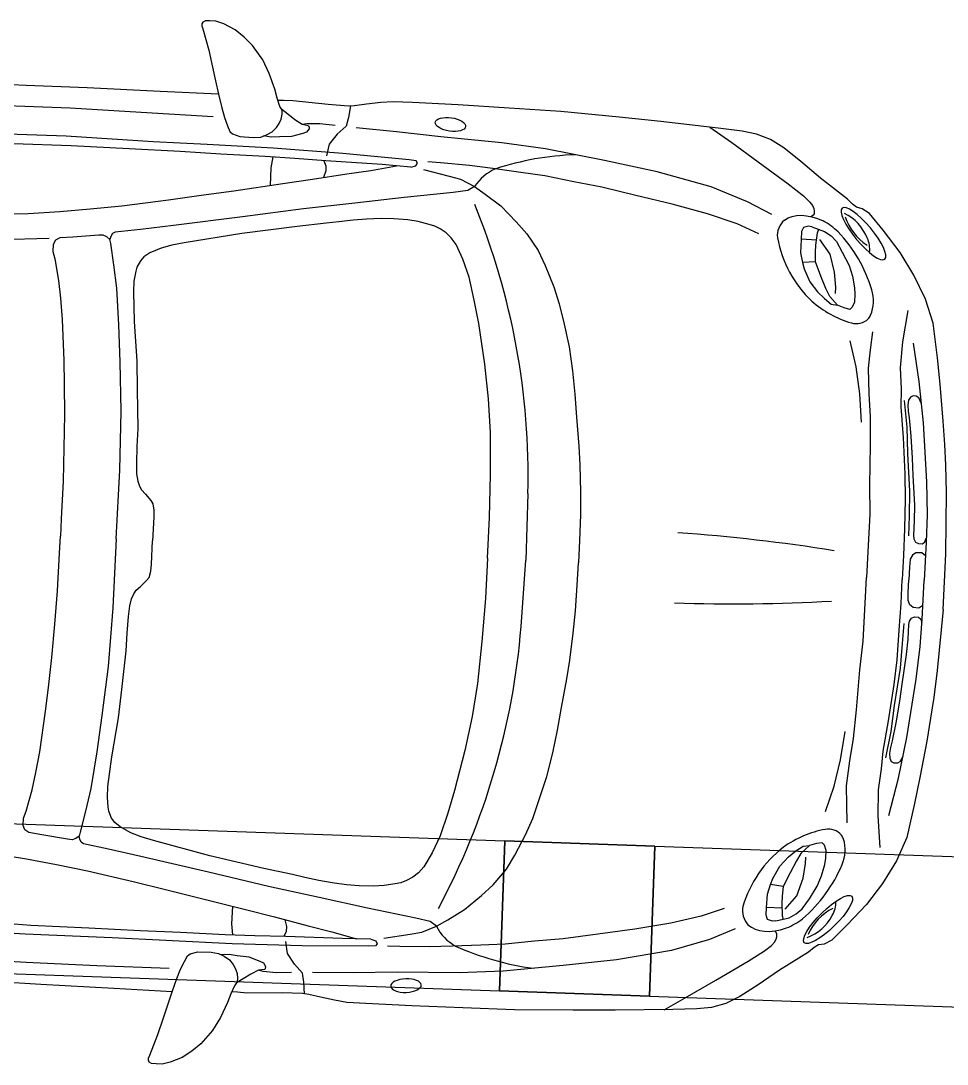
# Model space of a CAD drawing. Header units: metres. Extents: x -442 to 316, y -503 to 125.
# Drawn here: x 95.614 to 97.28, y -454.977 to -453.1 of the extents above; entities that cross this region are included whole.
import ezdxf

# ---------------------------------------------------------------- set-up
doc = ezdxf.new("R2010")
doc.units = ezdxf.units.M
doc.layers.add('FLOATING-WINDOWS', color=2, linetype='Continuous', plot=False)

msp = doc.modelspace()

# ---------------------------------------------------------------- linework, layer by layer
for p, q in [((95.939446, -453.105451), (95.939266, -453.108922)), ((95.941211, -453.102062), (95.939446, -453.105451)), ((95.945693, -453.100006), (95.941211, -453.102062)), ((95.953657, -453.100068), (95.945693, -453.100006)), ((95.964405, -453.100625), (95.953657, -453.100068)), ((95.978628, -453.105545), (95.964405, -453.100625)), ((95.998985, -453.116253), (95.978628, -453.105545)), ((95.939266, -453.108922), (95.941161, -453.11459)), ((95.941161, -453.11459), (95.951636, -453.152912)), ((96.015521, -453.129336), (95.998985, -453.116253)), ((96.030353, -453.144262), (96.015521, -453.129336)), ((96.048676, -453.17006), (96.030353, -453.144262)), ((95.951636, -453.152912), (95.958518, -453.183602)), ((96.060275, -453.194632), (96.048676, -453.17006)), ((95.958518, -453.183602), (95.963904, -453.207644)), ((96.07027, -453.222911), (96.060275, -453.194632)), ((95.62305, -453.216188), (95.488342, -453.210949)), ((95.732973, -453.220664), (95.62305, -453.216188)), ((95.963904, -453.207644), (95.969402, -453.231942)), ((95.864407, -453.22737), (95.732973, -453.220664)), ((95.969402, -453.231942), (95.864407, -453.22737)), ((95.969402, -453.231942), (95.975146, -453.25647)), ((96.074431, -453.238893), (96.07027, -453.222911)), ((95.702558, -453.257269), (95.460542, -453.247843)), ((95.975146, -453.25647), (95.980001, -453.273856)), ((96.079597, -453.254122), (96.074431, -453.238893)), ((96.086299, -453.243399), (96.075847, -453.243066)), ((96.082859, -453.259691), (96.079597, -453.254122)), ((96.102977, -453.243608), (96.086299, -453.243399)), ((96.166306, -453.250484), (96.102977, -453.243608)), ((96.202806, -453.253358), (96.166306, -453.250484)), ((96.21397, -453.252627), (96.202806, -453.253358)), ((96.206451, -453.253119), (96.202817, -453.273684)), ((96.235385, -453.249809), (96.21397, -453.252627)), ((96.261059, -453.246885), (96.235385, -453.249809)), ((96.283386, -453.245424), (96.261059, -453.246885)), ((96.317996, -453.24689), (96.283386, -453.245424)), ((96.400401, -453.251181), (96.317996, -453.24689)), ((96.492137, -453.257249), (96.400401, -453.251181)), ((96.584754, -453.263357), (96.492137, -453.257249)), ((95.829774, -453.264645), (95.702558, -453.257269)), ((95.959291, -453.272922), (95.829774, -453.264645)), ((95.980001, -453.273856), (95.98549, -453.288648)), ((96.081875, -453.277034), (96.083756, -453.268009)), ((96.093676, -453.268044), (96.082859, -453.259691)), ((96.083734, -453.262346), (96.082859, -453.259691)), ((96.083756, -453.268009), (96.083734, -453.262346)), ((96.106511, -453.27804), (96.093676, -453.268044)), ((96.202817, -453.273684), (96.1988, -453.289485)), ((96.689746, -453.273383), (96.584754, -453.263357)), ((96.764948, -453.28088), (96.689746, -453.273383)), ((95.98549, -453.288648), (95.989819, -453.299253)), ((96.065604, -453.299783), (96.073397, -453.292008)), ((96.073397, -453.292008), (96.078333, -453.284714)), ((96.078333, -453.284714), (96.081875, -453.277034)), ((96.119428, -453.286432), (96.106511, -453.27804)), ((96.128216, -453.285151), (96.119428, -453.286432)), ((96.130229, -453.289083), (96.119428, -453.286432)), ((96.131925, -453.294221), (96.127702, -453.300379)), ((96.151425, -453.285173), (96.128216, -453.285151)), ((96.130229, -453.289083), (96.131916, -453.291061)), ((96.131916, -453.291061), (96.131925, -453.294221)), ((96.179245, -453.288471), (96.151425, -453.285173)), ((96.1988, -453.289485), (96.182852, -453.303867)), ((96.289373, -453.299594), (96.21688, -453.292562)), ((96.867898, -453.292851), (96.764948, -453.28088)), ((96.852928, -453.291111), (96.892192, -453.319)), ((96.910808, -453.298348), (96.867898, -453.292851)), ((95.695395, -453.307644), (95.56652, -453.303069)), ((95.85163, -453.317403), (95.695395, -453.307644)), ((95.989819, -453.299253), (95.994378, -453.302991)), ((95.994378, -453.302991), (96.007778, -453.30811)), ((96.007778, -453.30811), (96.031576, -453.31013)), ((96.031576, -453.31013), (96.045144, -453.30926)), ((96.045144, -453.30926), (96.055425, -453.305075)), ((96.063965, -453.309173), (96.050284, -453.307167)), ((96.055425, -453.305075), (96.065604, -453.299783)), ((96.078675, -453.308433), (96.063965, -453.309173)), ((96.10064, -453.308231), (96.078675, -453.308433)), ((96.121093, -453.302679), (96.10064, -453.308231)), ((96.127702, -453.300379), (96.121093, -453.302679)), ((96.182852, -453.303867), (96.168315, -453.321924)), ((96.368721, -453.308618), (96.289373, -453.299594)), ((96.478885, -453.319316), (96.368721, -453.308618)), ((96.936698, -453.303944), (96.910808, -453.298348)), ((96.961732, -453.313424), (96.936698, -453.303944)), ((96.98581, -453.328745), (96.961732, -453.313424)), ((95.704321, -453.324767), (95.600191, -453.32153)), ((95.808198, -453.330405), (95.704321, -453.324767)), ((95.90046, -453.334952), (95.808198, -453.330405)), ((95.948519, -453.322424), (95.85163, -453.317403)), ((96.067617, -453.329017), (95.948519, -453.322424)), ((96.193, -453.338536), (96.067617, -453.329017)), ((96.168315, -453.321924), (96.163232, -453.342872)), ((96.557488, -453.330378), (96.478885, -453.319316)), ((96.663638, -453.351436), (96.557488, -453.330378)), ((96.892192, -453.319), (96.939715, -453.353471)), ((97.016287, -453.353234), (96.98581, -453.328745)), ((95.973068, -453.339632), (95.90046, -453.334952)), ((96.053263, -453.34394), (95.973068, -453.339632)), ((96.106547, -453.347671), (96.053263, -453.34394)), ((96.067114, -453.34491), (96.063422, -453.364444)), ((96.162016, -453.35186), (96.106547, -453.347671)), ((96.311756, -453.349949), (96.193, -453.338536)), ((96.324535, -453.351926), (96.311756, -453.349949)), ((96.063422, -453.364444), (96.061953, -453.396204)), ((96.162183, -453.369852), (96.158119, -453.381953)), ((96.158618, -453.351603), (96.162316, -453.36112)), ((96.26358, -453.358734), (96.162016, -453.35186)), ((96.162316, -453.36112), (96.162183, -453.369852)), ((96.200116, -453.375448), (96.24338, -453.369056)), ((96.24338, -453.369056), (96.289271, -453.360955)), ((96.314961, -453.363175), (96.26358, -453.358734)), ((96.314961, -453.363175), (96.324337, -453.360855)), ((96.324337, -453.360855), (96.326953, -453.355995)), ((96.326953, -453.355995), (96.324535, -453.351926)), ((96.3381, -453.367314), (96.383984, -453.379282)), ((96.368259, -453.355346), (96.345917, -453.353812)), ((96.420674, -453.360267), (96.368259, -453.355346)), ((96.462333, -453.365468), (96.420674, -453.360267)), ((96.512645, -453.372868), (96.462333, -453.365468)), ((96.757971, -453.371471), (96.663638, -453.351436)), ((96.939715, -453.353471), (96.993872, -453.393478)), ((97.051733, -453.38289), (97.016287, -453.353234)), ((96.084893, -453.392901), (96.138458, -453.384998)), ((96.138458, -453.384998), (96.200116, -453.375448)), ((96.383984, -453.379282), (96.404664, -453.384923)), ((96.404664, -453.384923), (96.429612, -453.39834)), ((96.555993, -453.379025), (96.512645, -453.372868)), ((96.608267, -453.389795), (96.555993, -453.379025)), ((96.854973, -453.398584), (96.757971, -453.371471)), ((97.100277, -453.420554), (97.051733, -453.38289)), ((95.938236, -453.413777), (95.996845, -453.405578)), ((95.996845, -453.405578), (96.084893, -453.392901)), ((96.417823, -453.405426), (96.391444, -453.409003)), ((96.429612, -453.39834), (96.417823, -453.405426)), ((96.429612, -453.39834), (96.448752, -453.411713)), ((96.658607, -453.399356), (96.608267, -453.389795)), ((96.719897, -453.414078), (96.658607, -453.399356)), ((96.920728, -453.425347), (96.854973, -453.398584)), ((96.993872, -453.393478), (97.021117, -453.414858)), ((95.795409, -453.432994), (95.878972, -453.422067)), ((95.878972, -453.422067), (95.938236, -453.413777)), ((96.303263, -453.41778), (96.214419, -453.427775)), ((96.391444, -453.409003), (96.303263, -453.41778)), ((96.448752, -453.411713), (96.476717, -453.433098)), ((96.785125, -453.429843), (96.719897, -453.414078)), ((96.964478, -453.448635), (96.920728, -453.425347)), ((97.021117, -453.414858), (97.03291, -453.426053)), ((97.03291, -453.426053), (97.037353, -453.432396)), ((97.109287, -453.429857), (97.100277, -453.420554)), ((95.626541, -453.446376), (95.683837, -453.443182)), ((95.683837, -453.443182), (95.738442, -453.438187)), ((95.738442, -453.438187), (95.795409, -453.432994)), ((96.122206, -453.438073), (96.012078, -453.45265)), ((96.214419, -453.427775), (96.122206, -453.438073)), ((96.476717, -453.433098), (96.504613, -453.461474)), ((96.848747, -453.447047), (96.785125, -453.429843)), ((97.037353, -453.432396), (97.039901, -453.437894)), ((97.039901, -453.437894), (97.04057, -453.442252)), ((97.04057, -453.442252), (97.040324, -453.44701)), ((97.116849, -453.435486), (97.109287, -453.429857)), ((97.126865, -453.437969), (97.116849, -453.435486)), ((97.139825, -453.446822), (97.126865, -453.437969)), ((95.536912, -453.447394), (95.626541, -453.446376)), ((96.012078, -453.45265), (95.888329, -453.468512)), ((96.185312, -453.461388), (96.162482, -453.463988)), ((96.211171, -453.458367), (96.185312, -453.461388)), ((96.235451, -453.45653), (96.211171, -453.458367)), ((96.261446, -453.455683), (96.235451, -453.45653)), ((96.284213, -453.456519), (96.261446, -453.455683)), ((96.309603, -453.458288), (96.284213, -453.456519)), ((96.32848, -453.461215), (96.309603, -453.458288)), ((96.348115, -453.466354), (96.32848, -453.461215)), ((96.504613, -453.461474), (96.523641, -453.483019)), ((96.901724, -453.465263), (96.848747, -453.447047)), ((97.038684, -453.449906), (97.035246, -453.452332)), ((97.040324, -453.44701), (97.038684, -453.449906)), ((97.16445, -453.4769), (97.139825, -453.446822)), ((95.783406, -453.480445), (95.77866, -453.482749)), ((95.828627, -453.475582), (95.783406, -453.480445)), ((95.888329, -453.468512), (95.828627, -453.475582)), ((96.011365, -453.482449), (95.907604, -453.499549)), ((96.110426, -453.469902), (96.011365, -453.482449)), ((96.162482, -453.463988), (96.110426, -453.469902)), ((96.357936, -453.469228), (96.348115, -453.466354)), ((96.367511, -453.47439), (96.357936, -453.469228)), ((96.378667, -453.481517), (96.367511, -453.47439)), ((96.387843, -453.490685), (96.378667, -453.481517)), ((96.941015, -453.483212), (96.901724, -453.465263)), ((97.017802, -453.479299), (97.016901, -453.493202)), ((97.020953, -453.47157), (97.017802, -453.479299)), ((97.029861, -453.469645), (97.020953, -453.47157)), ((97.03598, -453.47052), (97.029861, -453.469645)), ((97.03598, -453.47052), (97.059111, -453.478787)), ((97.043525, -453.503576), (97.046335, -453.481145)), ((97.046335, -453.481145), (97.048529, -453.475005)), ((97.059111, -453.478787), (97.07099, -453.486995)), ((97.195383, -453.516764), (97.16445, -453.4769)), ((95.664688, -453.491441), (95.576147, -453.494085)), ((95.675866, -453.494659), (95.671748, -453.502239)), ((95.683534, -453.490483), (95.675866, -453.494659)), ((95.706892, -453.488955), (95.683534, -453.490483)), ((95.753954, -453.485719), (95.706892, -453.488955)), ((95.761905, -453.485375), (95.753954, -453.485719)), ((95.768535, -453.488647), (95.761905, -453.485375)), ((95.773857, -453.493573), (95.768535, -453.488647)), ((95.775459, -453.488061), (95.773857, -453.493573)), ((95.775266, -453.500851), (95.773857, -453.493573)), ((95.780851, -453.539265), (95.775266, -453.500851)), ((95.77866, -453.482749), (95.775459, -453.488061)), ((95.907604, -453.499549), (95.88506, -453.503835)), ((96.396377, -453.502183), (96.387843, -453.490685)), ((96.523641, -453.483019), (96.544302, -453.513164)), ((97.016901, -453.493202), (97.016029, -453.517202)), ((97.044659, -453.494528), (97.016931, -453.492731)), ((97.050213, -453.4935), (97.068796, -453.519572)), ((97.07099, -453.486995), (97.080672, -453.497183)), ((97.080672, -453.497183), (97.090693, -453.516028)), ((95.671748, -453.502239), (95.670908, -453.515241)), ((95.670908, -453.515241), (95.674815, -453.528149)), ((95.845501, -453.517658), (95.835047, -453.524395)), ((95.866005, -453.508812), (95.845501, -453.517658)), ((95.88506, -453.503835), (95.866005, -453.508812)), ((96.40867, -453.528745), (96.396377, -453.502183)), ((96.544302, -453.513164), (96.556819, -453.540186)), ((97.016029, -453.517202), (97.019716, -453.534647)), ((97.042708, -453.533636), (97.042873, -453.516207)), ((97.042873, -453.516207), (97.043525, -453.503576)), ((97.068796, -453.519572), (97.076694, -453.552079)), ((97.090693, -453.516028), (97.103577, -453.540258)), ((97.219882, -453.557291), (97.195383, -453.516764)), ((95.674815, -453.528149), (95.681291, -453.567256)), ((95.82871, -453.531648), (95.82225, -453.543241)), ((95.835047, -453.524395), (95.82871, -453.531648)), ((96.419903, -453.561021), (96.40867, -453.528745)), ((97.042708, -453.533636), (97.019716, -453.534647)), ((97.019716, -453.534647), (97.022608, -453.546177)), ((97.052406, -453.559403), (97.042708, -453.533636)), ((95.786007, -453.58085), (95.780851, -453.539265)), ((95.820257, -453.550516), (95.817144, -453.568318)), ((95.82225, -453.543241), (95.820257, -453.550516)), ((96.556819, -453.540186), (96.572048, -453.578378)), ((97.022608, -453.546177), (97.032804, -453.569398)), ((97.076694, -453.552079), (97.078663, -453.579102)), ((97.103577, -453.540258), (97.109119, -453.559657)), ((97.240795, -453.600796), (97.219882, -453.557291)), ((95.681291, -453.567256), (95.684744, -453.599069)), ((95.817144, -453.568318), (95.816326, -453.587676)), ((96.429129, -453.602467), (96.419903, -453.561021)), ((97.032804, -453.569398), (97.046722, -453.58774)), ((97.061531, -453.581718), (97.052406, -453.559403)), ((97.109119, -453.559657), (97.11316, -453.580539)), ((95.789869, -453.647208), (95.786007, -453.58085)), ((95.816326, -453.587676), (95.81774, -453.641055)), ((96.572048, -453.578378), (96.581978, -453.608897)), ((97.046722, -453.58774), (97.058957, -453.599571)), ((97.068317, -453.59602), (97.061531, -453.581718)), ((97.078663, -453.579102), (97.078077, -453.590461)), ((97.113672, -453.591946), (97.112752, -453.606215)), ((97.11316, -453.580539), (97.113672, -453.591946)), ((95.684744, -453.599069), (95.68794, -453.63722)), ((96.437216, -453.644397), (96.429129, -453.602467)), ((96.581978, -453.608897), (96.590669, -453.64569)), ((97.058957, -453.599571), (97.071095, -453.609744)), ((97.082194, -453.611606), (97.068317, -453.59602)), ((97.071095, -453.609744), (97.082194, -453.611606)), ((97.09423, -453.616635), (97.082194, -453.611606)), ((97.112752, -453.606215), (97.108793, -453.615371)), ((97.254717, -453.644087), (97.240795, -453.600796)), ((97.104376, -453.61918), (97.09423, -453.616635)), ((97.108793, -453.615371), (97.104376, -453.61918)), ((97.208853, -453.621017), (97.199294, -453.677818)), ((95.68794, -453.63722), (95.690804, -453.711049)), ((95.792349, -453.71347), (95.789869, -453.647208)), ((95.81774, -453.641055), (95.822421, -453.712325)), ((96.447979, -453.717966), (96.437216, -453.644397)), ((96.590669, -453.64569), (96.599721, -453.686762)), ((97.262181, -453.706154), (97.254717, -453.644087)), ((97.145617, -453.659486), (97.141126, -453.691974)), ((96.599721, -453.686762), (96.606036, -453.730011)), ((97.104322, -453.675729), (97.115166, -453.722749)), ((97.199294, -453.677818), (97.195315, -453.724447)), ((97.218551, -453.680146), (97.228737, -453.749025)), ((97.141126, -453.691974), (97.137652, -453.725218)), ((97.26701, -453.753934), (97.262181, -453.706154)), ((95.690804, -453.711049), (95.691644, -453.753636)), ((95.794218, -453.802151), (95.792349, -453.71347)), ((95.822421, -453.712325), (95.823052, -453.763481)), ((96.454706, -453.779943), (96.447979, -453.717966)), ((97.115166, -453.722749), (97.121971, -453.770887)), ((97.137652, -453.725218), (97.138455, -453.770997)), ((97.195315, -453.724447), (97.196677, -453.762365)), ((96.606036, -453.730011), (96.610147, -453.771736)), ((95.691644, -453.753636), (95.692166, -453.808185)), ((95.823052, -453.763481), (95.823877, -453.833759)), ((97.196677, -453.762365), (97.196361, -453.79422)), ((97.228737, -453.749025), (97.236267, -453.823285)), ((97.272703, -453.820073), (97.26701, -453.753934)), ((96.458038, -453.840401), (96.454706, -453.779943)), ((96.610147, -453.771736), (96.613, -453.813003)), ((97.121971, -453.770887), (97.125065, -453.822372)), ((97.138455, -453.770997), (97.141283, -453.811605)), ((97.210136, -453.782337), (97.209106, -453.791334)), ((97.213473, -453.776853), (97.210136, -453.782337)), ((97.218226, -453.774611), (97.213473, -453.776853)), ((97.22417, -453.775597), (97.218226, -453.774611)), ((97.228542, -453.778539), (97.22417, -453.775597)), ((97.232703, -453.788139), (97.228542, -453.778539)), ((97.196361, -453.79422), (97.200459, -453.849798)), ((97.202498, -453.782948), (97.206998, -453.831081)), ((97.209106, -453.791334), (97.20977, -453.802568)), ((95.692166, -453.808185), (95.691205, -453.868)), ((95.791844, -453.9082), (95.794218, -453.802151)), ((96.613, -453.813003), (96.617165, -453.865266)), ((97.141283, -453.811605), (97.141077, -453.863313)), ((97.20977, -453.802568), (97.211528, -453.814538)), ((97.211528, -453.814538), (97.214282, -453.847416)), ((97.275214, -453.862255), (97.272703, -453.820073)), ((95.823877, -453.833759), (95.82251, -453.865804)), ((97.206998, -453.831081), (97.208551, -453.878313)), ((97.236267, -453.823285), (97.242176, -453.929513)), ((96.458406, -453.916), (96.458038, -453.840401)), ((97.200459, -453.849798), (97.203713, -453.915369)), ((97.214282, -453.847416), (97.216889, -453.886623)), ((95.691205, -453.868), (95.689608, -453.928543)), ((95.82251, -453.865804), (95.821532, -453.895862)), ((96.617165, -453.865266), (96.618954, -453.899001)), ((97.141077, -453.863313), (97.139802, -453.935612)), ((97.277191, -453.899574), (97.275214, -453.862255)), ((97.208551, -453.878313), (97.212022, -453.946276)), ((97.216889, -453.886623), (97.218166, -453.917947)), ((95.785273, -454.032185), (95.791844, -453.9082)), ((95.821532, -453.895862), (95.821874, -453.915072)), ((96.618954, -453.899001), (96.619954, -453.948203)), ((97.278305, -453.948559), (97.277191, -453.899574)), ((95.689608, -453.928543), (95.686423, -453.996143)), ((95.821874, -453.915072), (95.823884, -453.928003)), ((95.823884, -453.928003), (95.826786, -453.937315)), ((96.456592, -453.993624), (96.458406, -453.916)), ((97.203713, -453.915369), (97.204368, -453.960554)), ((97.218166, -453.917947), (97.220605, -453.971469)), ((97.242176, -453.929513), (97.243379, -453.988766)), ((95.826786, -453.937315), (95.830661, -453.944141)), ((95.830661, -453.944141), (95.8376, -453.951689)), ((95.8376, -453.951689), (95.847182, -453.963123)), ((96.525661, -453.950518), (96.521834, -454.070201)), ((96.619954, -453.948203), (96.620354, -453.988719)), ((97.139802, -453.935612), (97.140279, -453.987708)), ((97.212022, -453.946276), (97.211241, -453.990394)), ((97.277388, -454.058951), (97.278305, -453.948559)), ((95.847182, -453.963123), (95.851235, -453.969253)), ((95.851235, -453.969253), (95.853044, -453.980623)), ((97.204368, -453.960554), (97.202602, -454.014052)), ((95.853044, -453.980623), (95.852812, -453.993296)), ((96.620354, -453.988719), (96.618596, -454.035053)), ((97.140279, -453.987708), (97.137115, -454.055691)), ((97.220605, -453.971469), (97.220315, -453.999529)), ((97.243379, -453.988766), (97.241788, -454.03793)), ((95.686423, -453.996143), (95.68483, -454.027001)), ((95.852812, -453.993296), (95.850631, -454.035558)), ((96.452823, -454.066639), (96.456592, -453.993624)), ((97.211241, -453.990394), (97.210361, -454.026772)), ((97.220315, -453.999529), (97.218922, -454.025619)), ((97.202602, -454.014052), (97.201118, -454.062114)), ((97.218922, -454.025619), (97.219586, -454.032055)), ((95.683237, -454.057858), (95.68483, -454.027001)), ((95.785273, -454.032185), (95.779045, -454.156187)), ((95.84845, -454.07782), (95.850631, -454.035558)), ((96.618596, -454.035053), (96.61653, -454.075088)), ((97.219586, -454.032055), (97.222705, -454.037766)), ((97.222705, -454.037766), (97.227971, -454.040457)), ((97.227971, -454.040457), (97.235064, -454.040825)), ((97.235064, -454.040825), (97.23951, -454.037356)), ((97.241788, -454.03793), (97.238214, -454.107175)), ((97.23951, -454.037356), (97.24201, -454.03108)), ((95.679446, -454.125427), (95.683237, -454.057858)), ((97.137115, -454.055691), (97.134733, -454.101834)), ((97.201118, -454.062114), (97.198897, -454.105146)), ((97.217335, -454.061374), (97.213352, -454.068591)), ((97.223375, -454.057072), (97.217335, -454.061374)), ((97.234009, -454.057021), (97.223375, -454.057072)), ((97.240526, -454.062375), (97.234009, -454.057021)), ((97.272215, -454.159176), (97.277388, -454.058951)), ((95.847375, -454.09045), (95.84845, -454.07782)), ((96.452823, -454.066639), (96.449055, -454.139654)), ((96.513319, -454.189642), (96.521834, -454.070201)), ((96.614463, -454.115124), (96.61653, -454.075088)), ((97.212018, -454.082767), (97.210832, -454.105762)), ((97.213352, -454.068591), (97.212018, -454.082767)), ((95.839743, -454.107253), (95.844405, -454.101573)), ((95.844405, -454.101573), (95.847375, -454.09045)), ((97.132351, -454.147978), (97.134733, -454.101834)), ((95.821356, -454.124434), (95.829034, -454.11764)), ((95.829034, -454.11764), (95.839743, -454.107253)), ((96.611442, -454.161392), (96.614463, -454.115124)), ((97.196676, -454.148178), (97.198897, -454.105146)), ((97.209645, -454.128757), (97.210832, -454.105762)), ((97.23464, -454.176421), (97.238214, -454.107175)), ((95.674802, -454.185813), (95.679446, -454.125427)), ((95.812953, -454.139788), (95.816798, -454.130824)), ((95.816798, -454.130824), (95.821356, -454.124434)), ((97.209512, -454.142995), (97.209645, -454.128757)), ((95.779045, -454.156187), (95.770488, -454.261917)), ((95.807304, -454.171517), (95.809623, -454.152443)), ((95.809623, -454.152443), (95.812953, -454.139788)), ((96.449055, -454.139654), (96.442868, -454.217052)), ((97.1285, -454.215925), (97.132351, -454.147978)), ((97.193204, -454.196138), (97.196676, -454.148178)), ((97.212731, -454.150584), (97.209512, -454.142995)), ((97.218295, -454.155485), (97.212731, -454.150584)), ((97.228868, -454.15663), (97.218295, -454.155485)), ((97.235902, -454.151976), (97.228868, -454.15663)), ((95.805183, -454.201515), (95.807304, -454.171517)), ((96.606873, -454.201652), (96.611442, -454.161392)), ((97.211951, -454.179978), (97.215641, -454.17462)), ((97.215641, -454.17462), (97.221157, -454.172485)), ((97.221157, -454.172485), (97.22825, -454.172849)), ((97.22825, -454.172849), (97.232316, -454.176757)), ((97.231161, -454.225488), (97.23464, -454.176421)), ((97.232316, -454.176757), (97.234155, -454.183257)), ((97.272215, -454.159176), (97.261762, -454.269076)), ((95.669599, -454.245409), (95.674802, -454.185813)), ((97.199362, -454.22056), (97.202232, -454.184284)), ((97.209327, -454.212407), (97.210628, -454.186312)), ((97.210628, -454.186312), (97.211951, -454.179978)), ((95.803244, -454.23353), (95.805183, -454.201515)), ((96.600812, -454.25049), (96.606873, -454.201652)), ((97.189453, -454.249533), (97.193204, -454.196138)), ((97.206728, -454.240348), (97.209327, -454.212407)), ((96.442868, -454.217052), (96.434718, -454.292212)), ((97.122663, -454.267695), (97.1285, -454.215925)), ((97.195596, -454.264523), (97.199362, -454.22056)), ((97.223864, -454.284302), (97.231161, -454.225488)), ((95.663465, -454.299615), (95.669599, -454.245409)), ((95.795188, -454.30335), (95.803244, -454.23353)), ((96.59556, -454.283862), (96.600812, -454.25049)), ((97.184149, -454.29441), (97.189453, -454.249533)), ((97.198791, -454.293334), (97.206728, -454.240348)), ((95.770488, -454.261917), (95.759499, -454.349935)), ((97.116487, -454.339742), (97.122663, -454.267695)), ((97.185147, -454.331768), (97.195596, -454.264523)), ((97.261762, -454.269076), (97.255611, -454.317686)), ((96.586037, -454.335418), (96.59556, -454.283862)), ((97.20705, -454.389356), (97.223864, -454.284302)), ((95.658245, -454.341888), (95.663465, -454.299615)), ((95.789294, -454.35417), (95.795188, -454.30335)), ((96.434718, -454.292212), (96.42518, -454.352006)), ((97.174162, -454.359298), (97.184149, -454.29441)), ((97.194296, -454.32436), (97.198791, -454.293334)), ((97.187667, -454.363091), (97.194296, -454.32436)), ((97.255611, -454.317686), (97.249802, -454.354603)), ((95.647795, -454.41503), (95.658245, -454.341888)), ((96.57895, -454.376172), (96.586037, -454.335418)), ((97.111369, -454.391197), (97.116487, -454.339742)), ((97.178739, -454.378589), (97.185147, -454.331768)), ((95.759499, -454.349935), (95.75021, -454.415589)), ((95.7773, -454.424579), (95.789294, -454.35417)), ((96.42518, -454.352006), (96.412108, -454.412961)), ((97.164364, -454.414159), (97.174162, -454.359298)), ((97.181542, -454.395511), (97.187667, -454.363091)), ((97.249802, -454.354603), (97.242962, -454.396303)), ((96.570566, -454.417252), (96.57895, -454.376172)), ((97.087968, -454.42971), (97.096345, -454.378817)), ((97.169308, -454.426003), (97.178739, -454.378589)), ((97.104375, -454.431297), (97.111369, -454.391197)), ((97.178562, -454.407236), (97.181542, -454.395511)), ((97.191916, -454.462447), (97.20705, -454.389356)), ((97.242962, -454.396303), (97.23049, -454.461504)), ((95.640688, -454.452649), (95.647795, -454.41503)), ((95.75021, -454.415589), (95.739537, -454.481197)), ((96.412108, -454.412961), (96.393828, -454.485031)), ((96.559831, -454.459621), (96.570566, -454.417252)), ((97.161399, -454.445877), (97.164364, -454.414159)), ((97.176744, -454.418342), (97.178562, -454.407236)), ((97.176842, -454.427397), (97.176744, -454.418342)), ((95.770398, -454.477528), (95.7773, -454.424579)), ((97.076243, -454.476891), (97.087968, -454.42971)), ((97.098863, -454.47675), (97.104375, -454.431297)), ((97.179597, -454.433195), (97.176842, -454.427397)), ((97.184094, -454.435915), (97.179597, -454.433195)), ((97.190108, -454.435546), (97.184094, -454.435915)), ((97.19476, -454.43307), (97.190108, -454.435546)), ((97.199887, -454.42395), (97.19476, -454.43307)), ((95.633978, -454.483938), (95.640688, -454.452649)), ((97.15614, -454.483453), (97.161399, -454.445877)), ((96.546599, -454.499543), (96.559831, -454.459621)), ((97.060615, -454.522545), (97.076243, -454.476891)), ((97.098896, -454.510175), (97.098863, -454.47675)), ((97.174692, -454.529911), (97.191916, -454.462447)), ((97.23049, -454.461504), (97.220768, -454.508534)), ((95.62351, -454.52217), (95.633978, -454.483938)), ((95.739537, -454.481197), (95.730127, -454.52203)), ((95.769218, -454.496868), (95.770398, -454.477528)), ((96.393828, -454.485031), (96.381467, -454.525905)), ((97.155297, -454.530244), (97.15614, -454.483453)), ((95.770483, -454.514895), (95.769218, -454.496868)), ((95.771715, -454.522338), (95.770483, -454.514895)), ((96.534167, -454.535246), (96.546599, -454.499543)), ((97.100019, -454.542953), (97.098896, -454.510175)), ((97.220768, -454.508534), (97.206953, -454.569502)), ((95.618295, -454.534608), (95.62351, -454.52217)), ((95.730127, -454.52203), (95.720618, -454.559665)), ((95.776948, -454.534534), (95.771715, -454.522338)), ((96.381467, -454.525905), (96.368024, -454.566181)), ((97.158959, -454.587728), (97.155297, -454.530244)), ((95.617792, -454.547627), (95.618295, -454.534608)), ((95.621108, -454.55559), (95.617792, -454.547627)), ((95.782504, -454.542401), (95.776948, -454.534534)), ((95.792209, -454.550178), (95.782504, -454.542401)), ((95.811694, -454.561089), (95.792209, -454.550178)), ((96.521147, -454.56458), (96.534167, -454.535246)), ((95.628305, -454.560534), (95.621108, -454.55559)), ((95.651382, -454.564459), (95.628305, -454.560534)), ((95.697861, -454.572522), (95.651382, -454.564459)), ((95.712666, -454.571111), (95.705734, -454.573683)), ((95.718466, -454.566759), (95.712666, -454.571111)), ((95.720618, -454.559665), (95.718466, -454.566759)), ((95.719492, -454.572407), (95.718466, -454.566759)), ((95.830135, -454.568), (95.811694, -454.561089)), ((95.852118, -454.574584), (95.830135, -454.568)), ((96.368024, -454.566181), (96.353527, -454.597129)), ((96.502067, -454.601001), (96.521147, -454.56458)), ((97.206953, -454.569502), (97.188649, -454.61113)), ((95.705734, -454.573683), (95.697861, -454.572522)), ((95.72213, -454.57802), (95.719492, -454.572407)), ((95.726614, -454.580801), (95.72213, -454.57802)), ((95.771094, -454.590294), (95.726614, -454.580801)), ((95.953568, -454.602276), (95.852118, -454.574584)), ((97.007651, -454.593628), (97.020772, -454.584758)), ((97.032003, -454.584049), (97.016596, -454.598124)), ((97.020772, -454.584758), (97.032003, -454.584049)), ((97.044493, -454.580286), (97.032003, -454.584049)), ((97.054847, -454.578799), (97.044493, -454.580286)), ((97.058849, -454.583042), (97.054847, -454.578799)), ((97.061844, -454.592557), (97.058849, -454.583042)), ((95.567074, -454.598539), (95.623737, -454.607614)), ((95.623737, -454.607614), (95.677538, -454.618205)), ((95.82975, -454.603472), (95.771094, -454.590294)), ((95.951208, -454.63199), (95.82975, -454.603472)), ((96.05081, -454.624954), (95.953568, -454.602276)), ((96.353527, -454.597129), (96.338565, -454.622284)), ((96.486835, -454.626591), (96.502067, -454.601001)), ((96.97853, -454.620948), (96.994263, -454.604136)), ((96.994263, -454.604136), (97.007651, -454.593628)), ((97.016596, -454.598124), (97.008373, -454.611651)), ((97.025145, -454.616017), (97.025731, -454.604658)), ((97.059606, -454.618139), (97.06129, -454.606845)), ((97.06129, -454.606845), (97.061844, -454.592557)), ((95.677538, -454.618205), (95.733667, -454.629235)), ((96.101981, -454.636196), (96.05081, -454.624954)), ((96.338565, -454.622284), (96.328893, -454.632843)), ((96.46318, -454.654449), (96.486835, -454.626591)), ((96.965998, -454.642996), (96.97853, -454.620948)), ((97.008373, -454.611651), (96.996999, -454.632908)), ((97.020404, -454.642694), (97.025145, -454.616017)), ((97.053437, -454.638494), (97.059606, -454.618139)), ((97.188649, -454.61113), (97.163368, -454.652251)), ((95.733667, -454.629235), (95.815661, -454.648708)), ((96.059251, -454.657827), (95.951208, -454.63199)), ((96.124422, -454.641133), (96.101981, -454.636196)), ((96.149832, -454.646801), (96.124422, -454.641133)), ((96.318822, -454.641018), (96.306991, -454.646958)), ((96.328893, -454.632843), (96.318822, -454.641018)), ((96.961935, -454.654167), (96.965998, -454.642996)), ((96.996999, -454.632908), (96.9847, -454.65754)), ((97.009201, -454.674215), (97.020404, -454.642694)), ((97.045927, -454.657219), (97.053437, -454.638494)), ((95.815661, -454.648708), (95.873757, -454.663055)), ((95.873757, -454.663055), (95.93121, -454.677243)), ((96.149913, -454.677564), (96.059251, -454.657827)), ((96.173794, -454.651128), (96.149832, -454.646801)), ((96.199564, -454.654646), (96.173794, -454.651128)), ((96.222296, -454.656159), (96.199564, -454.654646)), ((96.247734, -454.657013), (96.222296, -454.656159)), ((96.266811, -454.656044), (96.247734, -454.657013)), ((96.286871, -454.652954), (96.266811, -454.656044)), ((96.296936, -454.651107), (96.286871, -454.652954)), ((96.306991, -454.646958), (96.296936, -454.651107)), ((96.442035, -454.673921), (96.46318, -454.654449)), ((96.956471, -454.671139), (96.961935, -454.654167)), ((96.9847, -454.65754), (96.961935, -454.654167)), ((96.9847, -454.65754), (96.98307, -454.674893)), ((97.032313, -454.679935), (97.045927, -454.657219)), ((97.163368, -454.652251), (97.134827, -454.69004)), ((95.93121, -454.677243), (96.017485, -454.698918)), ((96.237257, -454.696653), (96.149913, -454.677564)), ((96.411366, -454.699273), (96.442035, -454.673921)), ((96.954867, -454.695102), (96.956471, -454.671139)), ((96.98307, -454.674893), (96.982418, -454.687524)), ((96.988033, -454.698235), (97.009201, -454.674215)), ((97.018709, -454.697707), (97.032313, -454.679935)), ((95.993199, -454.725014), (95.995008, -454.693271)), ((96.017485, -454.698918), (96.069952, -454.712294)), ((96.324066, -454.714462), (96.237257, -454.696653)), ((96.381348, -454.717666), (96.411366, -454.699273)), ((96.878356, -454.697226), (96.837426, -454.711034)), ((96.954332, -454.709024), (96.954867, -454.695102)), ((96.982614, -454.69664), (96.954849, -454.695573)), ((96.982418, -454.687524), (96.982903, -454.710125)), ((97.00803, -454.706845), (97.018709, -454.697707)), ((97.134827, -454.69004), (97.099954, -454.726508)), ((95.631921, -454.72751), (95.528012, -454.720009)), ((96.069952, -454.712294), (96.130299, -454.72814)), ((96.091992, -454.729801), (96.089196, -454.717347)), ((96.349937, -454.720735), (96.324066, -454.714462)), ((96.360933, -454.728998), (96.349937, -454.720735)), ((96.360933, -454.728998), (96.381348, -454.717666)), ((96.837426, -454.711034), (96.782855, -454.7237)), ((96.956671, -454.717036), (96.954332, -454.709024)), ((96.965334, -454.719868), (96.956671, -454.717036)), ((96.97151, -454.719628), (96.965334, -454.719868)), ((96.97151, -454.719628), (96.995369, -454.713786)), ((96.982903, -454.710125), (96.984454, -454.716458)), ((96.995369, -454.713786), (97.00803, -454.706845)), ((95.62128, -454.743622), (95.492619, -454.734905)), ((95.735827, -454.732595), (95.631921, -454.72751)), ((95.828067, -454.737571), (95.735827, -454.732595)), ((95.900771, -454.740391), (95.828067, -454.737571)), ((95.994861, -454.744824), (95.993199, -454.725014)), ((96.086567, -454.747586), (96.091226, -454.738501)), ((96.091226, -454.738501), (96.091992, -454.729801)), ((96.130299, -454.72814), (96.172676, -454.738953)), ((96.172676, -454.738953), (96.217488, -454.751736)), ((96.313585, -454.743256), (96.334736, -454.739775)), ((96.334736, -454.739775), (96.360933, -454.728998)), ((96.7178, -454.734262), (96.651296, -454.743229)), ((96.782855, -454.7237), (96.7178, -454.734262)), ((96.898134, -454.734035), (96.85222, -454.752695)), ((96.972078, -454.74041), (96.968908, -454.737644)), ((97.099954, -454.726508), (97.072363, -454.75389)), ((95.77769, -454.75), (95.62128, -454.743622)), ((95.874581, -454.754981), (95.77769, -454.75)), ((95.993724, -454.760684), (95.874581, -454.754981)), ((95.980983, -454.744362), (95.900771, -454.740391)), ((96.034368, -454.746137), (95.980983, -454.744362)), ((96.089973, -454.747681), (96.034368, -454.746137)), ((96.191705, -454.751299), (96.089973, -454.747681)), ((96.093157, -454.778107), (96.090258, -454.756746)), ((96.243271, -454.752172), (96.191705, -454.751299)), ((96.243271, -454.752172), (96.252358, -454.755445)), ((96.252358, -454.755445), (96.25446, -454.760548)), ((96.266713, -454.750437), (96.313585, -454.743256)), ((96.537758, -454.75589), (96.484654, -454.761221)), ((96.588816, -454.751562), (96.537758, -454.75589)), ((96.651296, -454.743229), (96.588816, -454.751562)), ((96.85222, -454.752695), (96.784059, -454.772546)), ((96.963879, -454.763542), (96.96895, -454.757691)), ((96.96895, -454.757691), (96.972051, -454.752483)), ((96.972051, -454.752483), (96.973165, -454.748218)), ((96.973411, -454.74346), (96.972078, -454.74041)), ((96.973165, -454.748218), (96.973411, -454.74346)), ((97.072363, -454.75389), (97.058561, -454.761363)), ((95.918195, -454.779031), (95.932051, -454.775319)), ((95.932051, -454.775319), (95.95593, -454.77576)), ((95.95593, -454.77576), (95.969337, -454.778022)), ((96.119421, -454.764124), (95.993724, -454.760684)), ((96.238721, -454.764998), (96.119421, -454.764124)), ((96.251635, -454.764347), (96.238721, -454.764998)), ((96.25446, -454.760548), (96.251635, -454.764347)), ((96.295479, -454.765446), (96.273098, -454.764672)), ((96.348122, -454.765947), (96.295479, -454.765446)), ((96.390096, -454.765063), (96.348122, -454.765947)), ((96.440902, -454.762883), (96.390096, -454.765063)), ((96.484654, -454.761221), (96.440902, -454.762883)), ((96.784059, -454.772546), (96.68478, -454.789529)), ((96.921694, -454.791925), (96.950996, -454.773464)), ((96.950996, -454.773464), (96.963879, -454.763542)), ((97.030321, -454.775948), (96.978157, -454.808413)), ((97.040241, -454.767621), (97.030321, -454.775948)), ((97.048343, -454.762801), (97.040241, -454.767621)), ((97.058561, -454.761363), (97.048343, -454.762801)), ((95.623219, -454.794467), (95.381518, -454.778928)), ((95.750518, -454.800228), (95.623219, -454.794467)), ((95.900895, -454.806532), (95.907878, -454.792383)), ((95.907878, -454.792383), (95.913276, -454.78228)), ((95.913276, -454.78228), (95.918195, -454.779031)), ((95.969337, -454.778022), (95.979132, -454.783244)), ((95.988049, -454.780047), (95.974235, -454.780633)), ((95.979132, -454.783244), (95.988713, -454.789556)), ((96.002604, -454.782297), (95.988049, -454.780047)), ((95.988713, -454.789556), (95.995663, -454.798091)), ((96.024432, -454.78476), (96.002604, -454.782297)), ((96.044205, -454.792388), (96.024432, -454.78476)), ((96.050542, -454.795356), (96.044205, -454.792388)), ((96.054109, -454.801916), (96.050542, -454.795356)), ((96.105758, -454.797564), (96.093157, -454.778107)), ((96.68478, -454.789529), (96.588886, -454.799746)), ((96.863706, -454.826143), (96.921694, -454.791925)), ((95.880199, -454.805328), (95.750518, -454.800228)), ((95.894276, -454.823325), (95.900895, -454.806532)), ((95.995663, -454.798091), (95.999823, -454.805855)), ((95.999823, -454.805855), (96.002555, -454.813859)), ((96.002555, -454.813859), (96.003497, -454.823029)), ((96.040876, -454.808377), (96.027163, -454.815394)), ((96.051892, -454.806852), (96.040876, -454.808377)), ((96.049486, -454.810556), (96.040876, -454.808377)), ((96.072573, -454.812923), (96.049486, -454.810556)), ((96.051892, -454.806852), (96.053774, -454.805058)), ((96.053774, -454.805058), (96.054109, -454.801916)), ((96.100585, -454.812507), (96.072573, -454.812923)), ((96.12014, -454.813512), (96.105758, -454.797564)), ((96.122509, -454.829642), (96.12014, -454.813512)), ((96.211273, -454.812781), (96.138442, -454.812312)), ((96.291128, -454.811974), (96.211273, -454.812781)), ((96.401808, -454.812675), (96.291128, -454.811974)), ((96.481132, -454.809763), (96.401808, -454.812675)), ((96.588886, -454.799746), (96.481132, -454.809763)), ((96.978157, -454.808413), (96.939847, -454.834263)), ((95.649704, -454.834009), (95.539904, -454.827145)), ((95.78113, -454.84087), (95.649704, -454.834009)), ((95.886038, -454.847132), (95.894276, -454.823325)), ((96.001749, -454.831211), (95.99793, -454.836414)), ((96.013368, -454.824016), (96.001749, -454.831211)), ((96.002891, -454.82866), (96.001749, -454.831211)), ((96.003497, -454.823029), (96.002891, -454.82866)), ((96.027163, -454.815394), (96.013368, -454.824016)), ((96.124007, -454.850472), (96.122509, -454.829642)), ((96.812887, -454.85554), (96.863706, -454.826143)), ((95.886038, -454.847132), (95.78113, -454.84087)), ((95.878067, -454.870735), (95.886038, -454.847132)), ((95.991224, -454.851031), (95.985439, -454.866499)), ((95.99793, -454.836414), (95.991224, -454.851031)), ((96.003493, -454.847771), (95.993062, -454.847025)), ((96.020103, -454.849279), (96.003493, -454.847771)), ((96.083804, -454.84896), (96.020103, -454.849279)), ((96.120406, -454.849859), (96.083804, -454.84896)), ((96.131435, -454.851735), (96.120406, -454.849859)), ((96.152446, -454.856743), (96.131435, -454.851735)), ((96.939847, -454.834263), (96.907011, -454.855484)), ((95.870234, -454.894094), (95.878067, -454.870735)), ((95.985439, -454.866499), (95.972587, -454.893599)), ((96.177683, -454.862295), (96.152446, -454.856743)), ((96.199741, -454.866047), (96.177683, -454.862295)), ((96.234318, -454.868152), (96.199741, -454.866047)), ((96.316727, -454.872367), (96.234318, -454.868152)), ((96.77096, -454.879238), (96.812887, -454.85554)), ((96.881483, -454.868245), (96.855606, -454.875097)), ((96.907011, -454.855484), (96.881483, -454.868245)), ((96.4086, -454.875776), (96.316727, -454.872367)), ((96.501353, -454.879235), (96.4086, -454.875776)), ((96.60682, -454.880072), (96.501353, -454.879235)), ((96.682394, -454.880356), (96.60682, -454.880072)), ((96.78603, -454.879048), (96.682394, -454.880356)), ((96.829278, -454.877998), (96.78603, -454.879048)), ((96.855606, -454.875097), (96.829278, -454.877998)), ((95.860229, -454.923913), (95.870234, -454.894094)), ((95.972587, -454.893599), (95.958519, -454.916846)), ((95.845865, -454.960953), (95.860229, -454.923913)), ((95.958519, -454.916846), (95.937638, -454.94062)), ((95.937638, -454.94062), (95.921348, -454.95394)), ((95.843397, -454.966395), (95.845865, -454.960953)), ((95.903553, -454.965252), (95.882201, -454.973807)), ((95.921348, -454.95394), (95.903553, -454.965252)), ((95.843218, -454.969867), (95.843397, -454.966395)), ((95.844625, -454.97342), (95.843218, -454.969867)), ((95.848871, -454.975925), (95.844625, -454.97342)), ((95.856799, -454.976684), (95.848871, -454.975925)), ((95.867548, -454.977237), (95.856799, -454.976684)), ((95.882201, -454.973807), (95.867548, -454.977237))]:
    msp.add_line(p, q)
for centre, radius, start, end in [((96.628697, -453.857801), 0.517212, 92.009285, 108.129636), ((96.49934, -453.442548), 0.082561, 112.491091, 147.625055), ((95.235771, -453.919312), 1.290267, 358.614108, 22.257144), ((97.011446, -453.486628), 0.037308, 131.335026, 185.549886), ((96.997853, -453.568679), 0.123491, 46.216805, 61.655728), ((97.056258, -453.523528), 0.086227, 22.379521, 63.416152), ((97.187501, -453.422951), 0.095919, 197.949302, 237.199598), ((96.898588, -453.656721), 0.255965, 16.51357, 43.810457), ((97.181533, -453.451651), 0.210782, 190.547857, 226.325205), ((97.093651, -453.510488), 0.046736, 352.16729, 25.052094), ((97.079602, -453.603929), 0.067417, 337.639621, 17.225805), ((97.162171, -453.46044), 0.191219, 228.703492, 253.345268), ((97.11251, -453.61493), 0.032882, 319.321373, 333.549076), ((97.115952, -453.613309), 0.031521, 254.195119, 312.995099), ((96.561794, -457.283556), 3.270906, 80.946822, 85.902067), ((96.892402, -450.878035), 3.270906, 268.188767, 273.144012), ((95.22707, -454.087886), 1.290267, 331.83369, 355.476726), ((97.095993, -454.742646), 0.191219, 100.745565, 125.387342), ((97.065757, -454.585831), 0.031521, 41.095735, 99.895715), ((97.0625, -454.583863), 0.032882, 20.541758, 34.76946), ((97.114347, -454.753381), 0.210782, 127.765628, 163.542977), ((97.028635, -454.591418), 0.067417, 336.865029, 16.451213), ((96.854017, -454.520271), 0.255965, 310.280377, 337.577264), ((96.948764, -454.701079), 0.037308, 168.540948, 222.755808), ((97.117329, -454.782543), 0.095919, 116.891236, 156.141532), ((97.032989, -454.685809), 0.046736, 329.03874, 1.923544), ((96.943692, -454.618065), 0.123491, 292.435106, 307.874029), ((96.997137, -454.668989), 0.086227, 290.674682, 331.711313), ((96.434842, -454.692203), 0.082561, 206.465779, 241.599743), ((96.606262, -454.292474), 0.517212, 245.961198, 262.081548)]:
    msp.add_arc(centre, radius, start, end)
for centre, major_axis, ratio in [((96.386331, -453.286369), (0.02726, -0.003928), 0.44138731), ((97.065409, -454.716966), (0.042833, 0.041764), 0.26992623)]:
    msp.add_ellipse(centre, major_axis=major_axis, ratio=ratio)
at = {"extrusion": (0, 0, -1)}
for centre, major_axis, ratio in [((97.129106, -453.482834), (0.038306, -0.045952), 0.26992623), ((96.306354, -454.835918), (0.02752, 0.001101), 0.44138731)]:
    msp.add_ellipse(centre, major_axis=major_axis, ratio=ratio, dxfattribs=at)
msp.add_ellipse((97.061599, -453.549019), major_axis=(0.07744, -0.088274), ratio=0.58328253, start_param=3.19116452, end_param=4.07058336, dxfattribs=at)
msp.add_ellipse((97.005074, -454.644183), major_axis=(0.086116, 0.079832), ratio=0.58328253, start_param=3.19116452, end_param=4.07058336)
at = {"layer": 'FLOATING-WINDOWS', "linetype": 'ByBlock', "lineweight": 25}
for p, q in [((95.174872, -454.529778), (96.484071, -454.57558)), ((96.753906, -454.58502), (98.063105, -454.630822)), ((95.165432, -454.799613), (96.474631, -454.845415)), ((96.744466, -454.854855), (98.053665, -454.900657))]:
    msp.add_line(p, q, dxfattribs=at)
at = {"layer": 'FLOATING-WINDOWS', "linetype": 'ByBlock', "lineweight": 35}
for p, q in [((96.474631, -454.845415), (96.484071, -454.57558)), ((96.484071, -454.57558), (96.753906, -454.58502)), ((96.744466, -454.854855), (96.753906, -454.58502)), ((96.474631, -454.845415), (96.744466, -454.854855))]:
    msp.add_line(p, q, dxfattribs=at)

doc.saveas('drawing.dxf')
